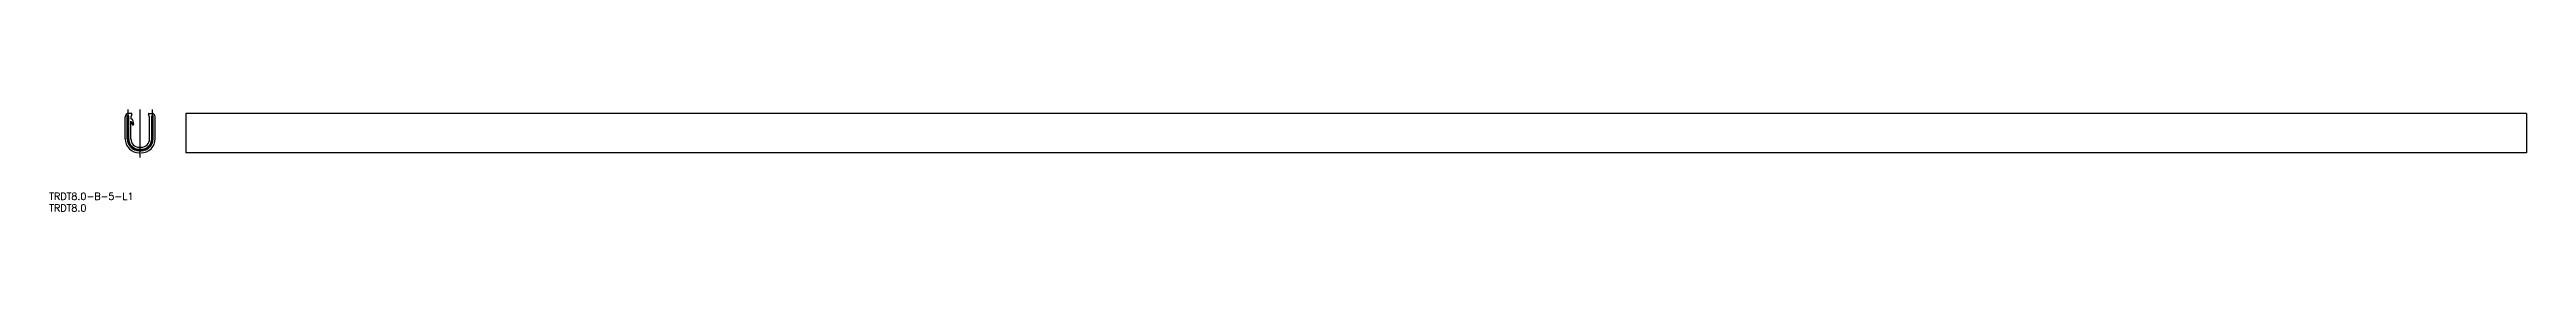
# Model space of a CAD drawing. Extents: x -39 to 1020, y -32 to 12.
import ezdxf

# ---------------------------------------------------------------- set-up
doc = ezdxf.new("R2010")
doc.units = 0
doc.linetypes.add('CENTER', pattern=[50.8, 31.75, -6.35, 6.35, -6.35])
doc.layers.get('0').update_dxf_attribs({"linetype": 'CONTINUOUS'})
doc.layers.add('CENTER', color=1, linetype='CENTER')
doc.styles.get("Standard").update_dxf_attribs({"font": 'txt.shx', "height": 3, "bigfont": 'bigfont.shx'})

# ---------------------------------------------------------------- blocks, each defined once
blk = doc.blocks.new('*U5')
at = {"color": 7, "linetype": 'CONTINUOUS'}
blk.add_text('TRDT8.0-B-5-L1', height=3, dxfattribs=at).set_placement((-38.9, -26.6))
blk = doc.blocks.new('*U6')
at = {"color": 7, "linetype": 'CONTINUOUS'}
blk.add_text('TRDT8.0', height=3, dxfattribs=at).set_placement((-38.9, -31.6))

msp = doc.modelspace()

# ---------------------------------------------------------------- linework, layer by layer
at = {"color": 7, "linetype": 'CONTINUOUS'}
for p, q in [((-6.4, -0.4), (-6.4, 9)), ((-5.5, -0.4), (-5.5, 9.5)), ((-4.9, 9.5), (-5.5, 9.5)), ((-3.7, 10.5), (-4.9, 10.5)), ((-4.9, -0.4), (-4.9, 9.5)), ((-4, -0.4), (-4, 7.1)), ((3.7, 10.5), (4.9, 10.5)), ((4, -0.4), (4, 8.5)), ((4.9, 9.5), (5.5, 9.5)), ((4.9, -0.4), (4.9, 9.5)), ((5.5, -0.4), (5.5, 9.5)), ((6.4, -0.4), (6.4, 9)), ((1019.5, 10.5), (19.5, 10.5)), ((19.5, 10.5), (19.5, -6.4)), ((1019.5, 10.5), (1019.5, -6.4)), ((-0.4, -4), (0.4, -4)), ((-0.4, -4.9), (0.4, -4.9)), ((-0.4, -5.5), (0.4, -5.5)), ((1019.5, -6.4), (19.5, -6.4))]:
    msp.add_line(p, q, dxfattribs=at)
for centre, radius, start, end in [((-4.9, 9), 1.5, 90, 180), ((4.4, 6.9), 8.58, 158.1048, 169.5705), ((-3.5, 8.5), 0.5, 180, 220.7151), ((-4, 7.1), 0.05, 35.6652, 180), ((-5.4, 6), 2.65, 355.686, 54.2961), ((-5, 5.8), 1.64, 359.8526, 48.6873), ((-3.8, 10.3), 0.25, 335.2971, 85.468), ((-3.1, 5.8), 0.285, 179.8526, 355.686), ((3.8, 10.3), 0.25, 94.532, 204.7029), ((-4.4, 6.9), 8.58, 10.4295, 21.8952), ((4.9, 9), 1.5, 0, 90), ((-0.4, -0.4), 6, 180, 270), ((-0.4, -0.4), 5.1, 180, 270), ((-0.4, -0.4), 4.5, 180, 270), ((-0.4, -0.4), 3.6, 180, 270), ((0.4, -0.4), 6, 270, 0), ((0.4, -0.4), 3.6, 270, 0), ((0.4, -0.4), 4.5, 270, 0), ((0.4, -0.4), 5.1, 270, 0)]:
    msp.add_arc(centre, radius, start, end, dxfattribs=at)
at = {"layer": 'CENTER', "color": 1, "linetype": 'CENTER'}
for p, q in [((-5.2, -0.4), (-5.2, 12.2)), ((0, -8.4), (0, 12.2)), ((5.2, -0.4), (5.2, 12.2)), ((-0.4, -5.2), (0.4, -5.2))]:
    msp.add_line(p, q, dxfattribs=at)
for centre, start, end in [((-0.4, -0.4), 180, 270), ((0.4, -0.4), 270, 0)]:
    msp.add_arc(centre, 4.8, start, end, dxfattribs=at)

# ---------------------------------------------------------------- block references
at = {"color": 7, "linetype": 'CONTINUOUS'}
for name in ['*U5', '*U6']:
    msp.add_blockref(name, (0, 0), dxfattribs=at)

doc.saveas('drawing.dxf')
